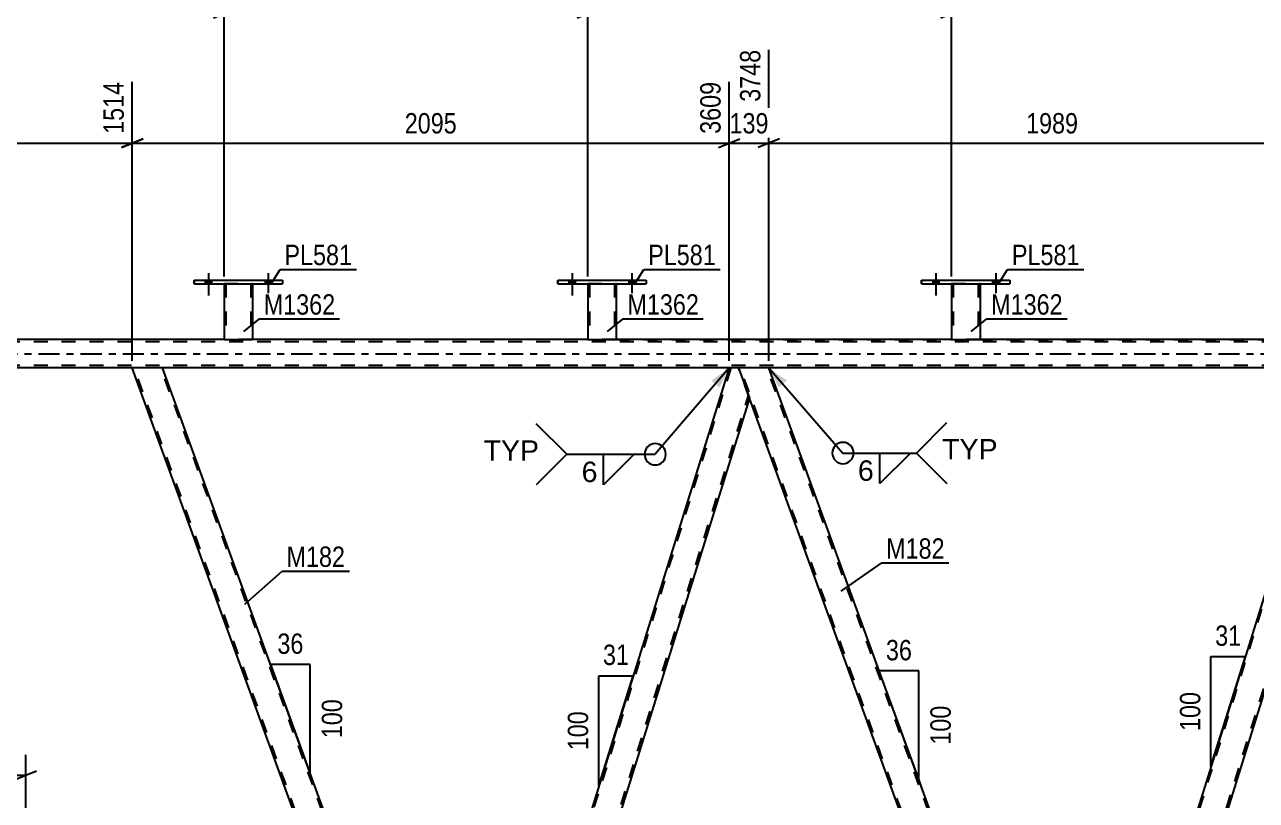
# Model space of a CAD drawing. Header units: millimetres. Extents: x 0 to 841, y 0 to 594.
# Drawn here: x 98.9 to 271.9, y 374.8 to 483.8 of the extents above; entities that cross this region are included whole.
import ezdxf

# ---------------------------------------------------------------- set-up
doc = ezdxf.new("R2010")
doc.units = ezdxf.units.MM
doc.linetypes.add('DXK_LINE_DOT2', pattern=[3.9198, 1.9599, -1.9599])
doc.linetypes.add('DXK_LINE_DOT3', pattern=[5.9187, 2.979, -0.9799, 0.9799, -0.9799])
doc.styles.add('Arial', font='ARIAL.TTF', dxfattribs={"height": 0.2})
doc.styles.add('Arial Narrow', font='ARIALN.TTF', dxfattribs={"height": 0.2})

# ---------------------------------------------------------------- blocks, each defined once
blk = doc.blocks.new('Bolt-318887337-3340 - 3336')
at = {"linetype": 'Continuous'}
for points in [[(124.3, 447.37), (125.18, 447.37), (125.18, 447.85), (124.3, 447.85)], [(132.7, 447.37), (133.58, 447.37), (133.58, 447.85), (132.7, 447.85)]]:
    blk.add_hatch(color=1, dxfattribs=at).paths.add_polyline_path(points)
at = {"color": 1, "linetype": 'Continuous'}
for p, q in [((124.74, 448.85), (124.74, 445.73)), ((133.14, 448.85), (133.14, 445.73)), ((124.3, 447.85), (124.3, 447.37)), ((125.18, 447.85), (125.18, 447.37)), ((132.7, 447.85), (132.7, 447.37)), ((133.58, 447.85), (133.58, 447.37))]:
    blk.add_line(p, q, dxfattribs=at)
blk = doc.blocks.new('Part-318887337-3405 - 3336')
at = {"color": 7, "linetype": 'DXK_LINE_DOT2'}
for p, q in [((126.94, 447.38), (130.94, 447.38)), ((126.94, 447.37), (126.94, 447.38)), ((126.94, 447.38), (126.94, 447.37)), ((127.18, 447.38), (127.18, 439.53)), ((130.7, 447.38), (130.7, 439.53)), ((130.94, 447.38), (130.94, 447.37)), ((130.94, 447.37), (130.94, 447.38)), ((130.69, 439.53), (130.7, 439.53))]:
    blk.add_line(p, q, dxfattribs=at)
at = {"color": 2, "linetype": 'Continuous'}
for p, q in [((126.94, 447.37), (126.94, 439.53)), ((130.94, 447.37), (130.94, 439.53)), ((126.94, 439.53), (130.91, 439.53)), ((130.94, 439.53), (130.91, 439.53))]:
    blk.add_line(p, q, dxfattribs=at)
blk = doc.blocks.new('Bolt-318887337-3341 - 3336')
at = {"linetype": 'Continuous'}
for points in [[(124.3, 447.37), (125.18, 447.37), (125.18, 447.85), (124.3, 447.85)], [(132.7, 447.37), (133.58, 447.37), (133.58, 447.85), (132.7, 447.85)]]:
    blk.add_hatch(color=1, dxfattribs=at).paths.add_polyline_path(points)
at = {"color": 1, "linetype": 'Continuous'}
for p, q in [((124.74, 448.85), (124.74, 445.73)), ((133.14, 448.85), (133.14, 445.73)), ((124.3, 447.85), (124.3, 447.37)), ((125.18, 447.85), (125.18, 447.37)), ((132.7, 447.85), (132.7, 447.37)), ((133.58, 447.85), (133.58, 447.37))]:
    blk.add_line(p, q, dxfattribs=at)
blk = doc.blocks.new('Bolt-318887337-3342 - 3336')
at = {"linetype": 'Continuous'}
for points in [[(175.38, 447.37), (176.26, 447.37), (176.26, 447.85), (175.38, 447.85)], [(183.78, 447.37), (184.66, 447.37), (184.66, 447.85), (183.78, 447.85)]]:
    blk.add_hatch(color=1, dxfattribs=at).paths.add_polyline_path(points)
at = {"color": 1, "linetype": 'Continuous'}
for p, q in [((175.82, 448.85), (175.82, 445.73)), ((184.22, 448.85), (184.22, 445.73)), ((175.38, 447.85), (175.38, 447.37)), ((176.26, 447.85), (176.26, 447.37)), ((183.78, 447.85), (183.78, 447.37)), ((184.66, 447.85), (184.66, 447.37))]:
    blk.add_line(p, q, dxfattribs=at)
blk = doc.blocks.new('Part-318887337-3722 - 3336')
at = {"color": 2, "linetype": 'Continuous'}
for p, q in [((158.18, 314.31), (114.06, 435.53)), ((117.81, 435.53), (114.06, 435.53)), ((118.32, 435.53), (117.81, 435.53)), ((161.18, 317.78), (118.32, 435.53))]:
    blk.add_line(p, q, dxfattribs=at)
at = {"color": 7, "linetype": 'DXK_LINE_DOT2'}
for p, q in [((158.44, 314.31), (114.32, 435.53)), ((162.19, 314.31), (118.07, 435.53)), ((162.44, 314.31), (161.18, 317.78)), ((162.44, 314.31), (158.18, 314.31))]:
    blk.add_line(p, q, dxfattribs=at)
blk = doc.blocks.new('Bolt-318887337-3343 - 3336')
at = {"linetype": 'Continuous'}
for points in [[(175.38, 447.37), (176.26, 447.37), (176.26, 447.85), (175.38, 447.85)], [(183.78, 447.37), (184.66, 447.37), (184.66, 447.85), (183.78, 447.85)]]:
    blk.add_hatch(color=1, dxfattribs=at).paths.add_polyline_path(points)
at = {"color": 1, "linetype": 'Continuous'}
for p, q in [((175.82, 448.85), (175.82, 445.73)), ((184.22, 448.85), (184.22, 445.73)), ((175.38, 447.85), (175.38, 447.37)), ((176.26, 447.85), (176.26, 447.37)), ((183.78, 447.85), (183.78, 447.37)), ((184.66, 447.85), (184.66, 447.37))]:
    blk.add_line(p, q, dxfattribs=at)
blk = doc.blocks.new('Bolt-318887337-3344 - 3336')
at = {"linetype": 'Continuous'}
for points in [[(226.47, 447.37), (227.35, 447.37), (227.35, 447.85), (226.47, 447.85)], [(234.87, 447.37), (235.75, 447.37), (235.75, 447.85), (234.87, 447.85)]]:
    blk.add_hatch(color=1, dxfattribs=at).paths.add_polyline_path(points)
at = {"color": 1, "linetype": 'Continuous'}
for p, q in [((226.91, 448.85), (226.91, 445.73)), ((235.31, 448.85), (235.31, 445.73)), ((226.47, 447.85), (226.47, 447.37)), ((227.35, 447.85), (227.35, 447.37)), ((234.87, 447.85), (234.87, 447.37)), ((235.75, 447.85), (235.75, 447.37))]:
    blk.add_line(p, q, dxfattribs=at)
blk = doc.blocks.new('Bolt-318887337-3345 - 3336')
at = {"linetype": 'Continuous'}
for points in [[(226.47, 447.37), (227.35, 447.37), (227.35, 447.85), (226.47, 447.85)], [(234.87, 447.37), (235.75, 447.37), (235.75, 447.85), (234.87, 447.85)]]:
    blk.add_hatch(color=1, dxfattribs=at).paths.add_polyline_path(points)
at = {"color": 1, "linetype": 'Continuous'}
for p, q in [((226.91, 448.85), (226.91, 445.73)), ((235.31, 448.85), (235.31, 445.73)), ((226.47, 447.85), (226.47, 447.37)), ((227.35, 447.85), (227.35, 447.37)), ((234.87, 447.85), (234.87, 447.37)), ((235.75, 447.85), (235.75, 447.37))]:
    blk.add_line(p, q, dxfattribs=at)
blk = doc.blocks.new('Part-318887337-3410 - 3336')
at = {"color": 2, "linetype": 'Continuous'}
for p, q in [((173.82, 447.37), (173.82, 447.85)), ((173.82, 447.85), (173.82, 447.85)), ((173.82, 447.85), (186.22, 447.85)), ((173.82, 447.37), (173.82, 447.37)), ((173.82, 447.37), (186.22, 447.37)), ((186.22, 447.85), (186.22, 447.37))]:
    blk.add_line(p, q, dxfattribs=at)
at = {"color": 7, "linetype": 'DXK_LINE_DOT2'}
for p, q in [((173.82, 447.85), (173.82, 447.37)), ((173.82, 447.85), (173.82, 447.85)), ((173.82, 447.37), (173.82, 447.37)), ((186.22, 447.85), (186.22, 447.37))]:
    blk.add_line(p, q, dxfattribs=at)
blk = doc.blocks.new('Part-318887337-3415 - 3336')
at = {"color": 7, "linetype": 'DXK_LINE_DOT2'}
for p, q in [((178.02, 447.38), (182.02, 447.38)), ((178.02, 447.37), (178.02, 447.38)), ((178.02, 447.38), (178.02, 447.37)), ((178.26, 447.38), (178.26, 439.53)), ((181.78, 447.38), (181.78, 439.53)), ((182.02, 447.38), (182.02, 447.37)), ((182.02, 447.37), (182.02, 447.38)), ((181.77, 439.53), (181.78, 439.53))]:
    blk.add_line(p, q, dxfattribs=at)
at = {"color": 2, "linetype": 'Continuous'}
for p, q in [((178.02, 447.37), (178.02, 439.53)), ((182.02, 447.37), (182.02, 439.53)), ((178.02, 439.53), (181.99, 439.53)), ((182.02, 439.53), (181.99, 439.53))]:
    blk.add_line(p, q, dxfattribs=at)
blk = doc.blocks.new('Part-318887337-3420 - 3336')
at = {"color": 2, "linetype": 'Continuous'}
for p, q in [((224.91, 447.37), (224.91, 447.85)), ((224.91, 447.85), (224.91, 447.85)), ((224.91, 447.85), (237.31, 447.85)), ((224.91, 447.37), (224.91, 447.37)), ((224.91, 447.37), (237.31, 447.37)), ((237.31, 447.85), (237.31, 447.37))]:
    blk.add_line(p, q, dxfattribs=at)
at = {"color": 7, "linetype": 'DXK_LINE_DOT2'}
for p, q in [((224.91, 447.85), (224.91, 447.37)), ((224.91, 447.85), (224.91, 447.85)), ((224.91, 447.37), (224.91, 447.37)), ((237.31, 447.85), (237.31, 447.37))]:
    blk.add_line(p, q, dxfattribs=at)
blk = doc.blocks.new('Part-318887337-3425 - 3336')
at = {"color": 7, "linetype": 'DXK_LINE_DOT2'}
for p, q in [((229.11, 447.38), (233.11, 447.38)), ((229.11, 447.37), (229.11, 447.38)), ((229.11, 447.38), (229.11, 447.37)), ((229.35, 447.38), (229.35, 439.53)), ((232.87, 447.38), (232.87, 439.53)), ((233.11, 447.38), (233.11, 447.37)), ((233.11, 447.37), (233.11, 447.38)), ((232.85, 439.53), (232.87, 439.53))]:
    blk.add_line(p, q, dxfattribs=at)
at = {"color": 2, "linetype": 'Continuous'}
for p, q in [((229.11, 447.37), (229.11, 439.53)), ((233.11, 447.37), (233.11, 439.53)), ((229.11, 439.53), (233.07, 439.53)), ((233.11, 439.53), (233.07, 439.53))]:
    blk.add_line(p, q, dxfattribs=at)
blk = doc.blocks.new('Part-318887337-3400 - 3336')
at = {"color": 2, "linetype": 'Continuous'}
for p, q in [((122.74, 447.37), (122.74, 447.85)), ((122.74, 447.85), (122.74, 447.85)), ((122.74, 447.85), (135.14, 447.85)), ((122.74, 447.37), (122.74, 447.37)), ((122.74, 447.37), (135.14, 447.37)), ((135.14, 447.85), (135.14, 447.37))]:
    blk.add_line(p, q, dxfattribs=at)
at = {"color": 7, "linetype": 'DXK_LINE_DOT2'}
for p, q in [((122.74, 447.85), (122.74, 447.37)), ((122.74, 447.85), (122.74, 447.85)), ((122.74, 447.37), (122.74, 447.37)), ((135.14, 447.85), (135.14, 447.37))]:
    blk.add_line(p, q, dxfattribs=at)
blk = doc.blocks.new('Part-318887337-3649 - 3336')
at = {"color": 2, "linetype": 'Continuous'}
for p, q in [((202.94, 435.53), (199.2, 435.53)), ((203.46, 435.53), (202.94, 435.53)), ((245.82, 319.13), (203.46, 435.53)), ((241.56, 319.13), (200.75, 431.28))]:
    blk.add_line(p, q, dxfattribs=at)
at = {"color": 7, "linetype": 'DXK_LINE_DOT2'}
for p, q in [((200.75, 431.28), (199.2, 435.53)), ((243.57, 314.31), (199.45, 435.53)), ((247.32, 314.31), (203.2, 435.53)), ((243.32, 314.31), (241.56, 319.13)), ((247.58, 314.31), (245.82, 319.13)), ((247.58, 314.31), (243.32, 314.31))]:
    blk.add_line(p, q, dxfattribs=at)
blk = doc.blocks.new('Part-318887337-3644 - 3336')
at = {"color": 2, "linetype": 'Continuous'}
for p, q in [((197.88, 435.53), (161.18, 317.78)), ((199.2, 435.53), (197.88, 435.53)), ((199.2, 435.53), (200.75, 431.28)), ((200.75, 431.28), (164.29, 314.31)), ((162.44, 314.31), (161.18, 317.78))]:
    blk.add_line(p, q, dxfattribs=at)
at = {"color": 7, "linetype": 'DXK_LINE_DOT2'}
for p, q in [((198.13, 435.53), (161.31, 317.41)), ((164.03, 314.31), (200.61, 431.66)), ((164.29, 314.31), (162.44, 314.31))]:
    blk.add_line(p, q, dxfattribs=at)
blk = doc.blocks.new('Part-318887337-3654 - 3336')
at = {"color": 7, "linetype": 'DXK_LINE_DOT2'}
for p, q in [((246.45, 317.41), (283.27, 435.53)), ((285.74, 431.66), (249.17, 314.31)), ((246.73, 319.13), (246.31, 317.78)), ((250.92, 319.13), (249.42, 314.31)), ((247.58, 314.31), (246.31, 317.78)), ((249.42, 314.31), (247.58, 314.31))]:
    blk.add_line(p, q, dxfattribs=at)
at = {"color": 2, "linetype": 'Continuous'}
for p, q in [((283.01, 435.53), (246.73, 319.13)), ((284.33, 435.53), (283.01, 435.53)), ((284.33, 435.53), (285.88, 431.28)), ((285.88, 431.28), (250.92, 319.13))]:
    blk.add_line(p, q, dxfattribs=at)
blk = doc.blocks.new('Part-318887337-3670 - 3336')
at = {"color": 2, "linetype": 'Continuous'}
for p, q in [((126.94, 439.53), (79.86, 439.53)), ((178.02, 439.53), (130.94, 439.53)), ((229.11, 439.53), (182.02, 439.53)), ((280.19, 439.53), (233.11, 439.53)), ((114.06, 435.53), (53.52, 435.53)), ((197.88, 435.53), (118.32, 435.53)), ((283.01, 435.53), (203.46, 435.53))]:
    blk.add_line(p, q, dxfattribs=at)
at = {"color": 7, "linetype": 'DXK_LINE_DOT2'}
for p, q in [((130.94, 439.53), (126.94, 439.53)), ((178.02, 439.53), (768.54, 439.53)), ((182.02, 439.53), (178.02, 439.53)), ((233.11, 439.53), (229.11, 439.53)), ((768.54, 439.21), (53.52, 439.21)), ((768.54, 435.85), (53.52, 435.85)), ((118.32, 435.53), (114.06, 435.53)), ((203.46, 435.53), (197.88, 435.53))]:
    blk.add_line(p, q, dxfattribs=at)
at = {"color": 7, "linetype": 'DXK_LINE_DOT3'}
blk.add_line((53.52, 437.53), (768.54, 437.53), dxfattribs=at)
blk = doc.blocks.new('AngleDimension-318887337-5064 - 3336')
at = {"color": 7, "linetype": 'Continuous'}
for p, q in [((179.58, 392.28), (184.4, 392.28)), ((179.58, 376.81), (184.4, 392.28)), ((179.58, 376.81), (179.58, 392.28)), ((181.73, 383.73), (184.4, 392.28))]:
    blk.add_line(p, q, dxfattribs=at)
at = {"color": 0}
for points in [[(184.41, 393.18), (184.41, 397.38), (179.56, 397.38), (179.56, 393.18)], [(178.68, 387.89), (174.48, 387.89), (174.48, 381.2), (178.68, 381.2)]]:
    blk.add_wipeout(points, dxfattribs=at)
at = {"color": 3, "style": 'Arial Narrow'}
blk.add_text('31', height=2.863, dxfattribs=at).set_placement((180.16, 393.78))
blk.add_text('100', height=2.863, rotation=90.0002, dxfattribs=at).set_placement((178.08, 381.8))
blk = doc.blocks.new('StraightDimension-318887337-4326 - 3336')
at = {"color": 7, "linetype": 'Continuous'}
for p, q in [((203.46, 436.53), (203.46, 480.24)), ((283.01, 436.53), (283.01, 475.74)), ((204.96, 467.73), (201.96, 466.53)), ((203.46, 467.13), (283.01, 467.13)), ((281.51, 466.53), (284.51, 467.73))]:
    blk.add_line(p, q, dxfattribs=at)
at = {"color": 0, "linetype": 'Continuous'}
blk.add_wipeout([(282.41, 476.34), (278.21, 476.34), (278.21, 467.83), (282.41, 467.83)], dxfattribs=at)
at = {"color": 0}
blk.add_wipeout([(247.49, 467.88), (247.49, 472.08), (238.98, 472.08), (238.98, 467.88)], dxfattribs=at)
at = {"color": 3, "linetype": 'Continuous', "style": 'Arial Narrow'}
blk.add_text('5737', height=2.863, rotation=90.0002, dxfattribs=at).set_placement((281.81, 468.43))
at = {"color": 3, "style": 'Arial Narrow'}
blk.add_text('1989', height=2.863, dxfattribs=at).set_placement((239.58, 468.48))
blk = doc.blocks.new('StraightDimension-318887337-8087 - 3336')
at = {"color": 7, "linetype": 'Continuous'}
for p, q in [((126.94, 448.38), (126.94, 493.96)), ((178.02, 448.38), (178.02, 493.96)), ((128.44, 485.95), (125.44, 484.75)), ((126.94, 485.35), (178.02, 485.35)), ((176.52, 484.75), (179.52, 485.95))]:
    blk.add_line(p, q, dxfattribs=at)
at = {"color": 0, "linetype": 'Continuous'}
blk.add_wipeout([(177.42, 494.56), (173.22, 494.56), (173.22, 486.05), (177.42, 486.05)], dxfattribs=at)
at = {"color": 0}
blk.add_wipeout([(156.74, 486.1), (156.74, 490.3), (148.23, 490.3), (148.23, 486.1)], dxfattribs=at)
at = {"color": 3, "linetype": 'Continuous', "style": 'Arial Narrow'}
blk.add_text('3113', height=2.863, rotation=90.0002, dxfattribs=at).set_placement((176.82, 486.65))
at = {"color": 3, "style": 'Arial Narrow'}
blk.add_text('1277', height=2.863, dxfattribs=at).set_placement((148.83, 486.7))
blk = doc.blocks.new('AngleDimension-318887337-3940 - 3336')
at = {"color": 7, "linetype": 'Continuous'}
for p, q in [((224.5, 392.94), (218.96, 392.94)), ((224.5, 377.72), (218.96, 392.94)), ((224.5, 377.72), (224.5, 392.94)), ((224.78, 376.94), (224.5, 377.72))]:
    blk.add_line(p, q, dxfattribs=at)
at = {"color": 0}
for points in [[(224.16, 393.84), (224.16, 398.04), (219.3, 398.04), (219.3, 393.84)], [(229.6, 388.67), (225.4, 388.67), (225.4, 381.99), (229.6, 381.99)]]:
    blk.add_wipeout(points, dxfattribs=at)
at = {"color": 3, "style": 'Arial Narrow'}
blk.add_text('36', height=2.863, dxfattribs=at).set_placement((219.9, 394.44))
blk.add_text('100', height=2.863, rotation=90.0002, dxfattribs=at).set_placement((229, 382.59))
blk = doc.blocks.new('AngleDimension-318887337-3954 - 3336')
at = {"color": 7, "linetype": 'Continuous'}
for p, q in [((138.66, 379.65), (133.49, 393.85)), ((139.03, 393.85), (133.49, 393.85)), ((139.03, 378.63), (133.49, 393.85)), ((139.03, 378.63), (139.03, 393.85))]:
    blk.add_line(p, q, dxfattribs=at)
at = {"color": 0}
for points in [[(138.69, 394.75), (138.69, 398.95), (133.83, 398.95), (133.83, 394.75)], [(144.13, 389.58), (139.93, 389.58), (139.93, 382.9), (144.13, 382.9)]]:
    blk.add_wipeout(points, dxfattribs=at)
at = {"color": 3, "style": 'Arial Narrow'}
blk.add_text('36', height=2.863, dxfattribs=at).set_placement((134.43, 395.35))
blk.add_text('100', height=2.863, rotation=90.0002, dxfattribs=at).set_placement((143.53, 383.5))
blk = doc.blocks.new('StraightDimension-318887337-8088 - 3336')
at = {"color": 7, "linetype": 'Continuous'}
for p, q in [((126.94, 448.38), (126.94, 493.96)), ((75.86, 448.38), (75.86, 492.13)), ((77.36, 485.95), (74.36, 484.75)), ((75.86, 485.35), (126.94, 485.35)), ((125.44, 484.75), (128.44, 485.95))]:
    blk.add_line(p, q, dxfattribs=at)
at = {"color": 0, "linetype": 'Continuous'}
blk.add_wipeout([(126.34, 494.56), (122.14, 494.56), (122.14, 486.05), (126.34, 486.05)], dxfattribs=at)
at = {"color": 0}
blk.add_wipeout([(105.66, 486.1), (105.66, 490.3), (97.15, 490.3), (97.15, 486.1)], dxfattribs=at)
at = {"color": 3, "linetype": 'Continuous', "style": 'Arial Narrow'}
blk.add_text('1836', height=2.863, rotation=90.0002, dxfattribs=at).set_placement((125.74, 486.65))
at = {"color": 3, "style": 'Arial Narrow'}
blk.add_text('1277', height=2.863, dxfattribs=at).set_placement((97.75, 486.7))
blk = doc.blocks.new('StraightDimension-318887337-4258 - 3336')
at = {"color": 7, "linetype": 'Continuous'}
for p, q in [((53.52, 434.53), (53.52, 375.91)), ((99.1, 315.31), (99.1, 381.16)), ((55.02, 378.91), (52.02, 377.71)), ((97.6, 377.71), (100.6, 378.91)), ((53.52, 378.31), (99.1, 378.31))]:
    blk.add_line(p, q, dxfattribs=at)
at = {"color": 0}
blk.add_wipeout([(80.57, 379.06), (80.57, 383.26), (72.05, 383.26), (72.05, 379.06)], dxfattribs=at)
at = {"color": 3, "style": 'Arial Narrow'}
blk.add_text('1139', height=2.863, dxfattribs=at).set_placement((72.65, 379.66))
blk = doc.blocks.new('AngleDimension-318887337-4269 - 3336')
at = {"color": 7, "linetype": 'Continuous'}
for p, q in [((265.55, 394.98), (270.38, 394.98)), ((265.55, 379.52), (270.38, 394.98)), ((265.55, 379.52), (265.55, 394.98)), ((266.87, 383.73), (270.38, 394.98))]:
    blk.add_line(p, q, dxfattribs=at)
at = {"color": 0}
for points in [[(270.39, 395.88), (270.39, 400.08), (265.54, 400.08), (265.54, 395.88)], [(264.65, 390.59), (260.45, 390.59), (260.45, 383.91), (264.65, 383.91)]]:
    blk.add_wipeout(points, dxfattribs=at)
at = {"color": 3, "style": 'Arial Narrow'}
blk.add_text('31', height=2.863, dxfattribs=at).set_placement((266.14, 396.48))
blk.add_text('100', height=2.863, rotation=90.0002, dxfattribs=at).set_placement((264.05, 384.51))
blk = doc.blocks.new('StraightDimension-318887337-4302 - 3336')
at = {"color": 7, "linetype": 'Continuous'}
for p, q in [((203.46, 436.53), (203.46, 480.24)), ((197.88, 436.53), (197.88, 475.74)), ((196.38, 466.53), (199.38, 467.73)), ((197.88, 467.13), (203.46, 467.13)), ((204.96, 467.73), (201.96, 466.53))]:
    blk.add_line(p, q, dxfattribs=at)
at = {"color": 0}
blk.add_wipeout([(204.01, 467.88), (204.01, 472.08), (197.33, 472.08), (197.33, 467.88)], dxfattribs=at)
at = {"color": 3, "style": 'Arial Narrow'}
blk.add_text('139', height=2.863, dxfattribs=at).set_placement((197.93, 468.48))
at = {"color": 0, "linetype": 'Continuous'}
blk.add_wipeout([(202.86, 480.84), (198.66, 480.84), (198.66, 472.33), (202.86, 472.33)], dxfattribs=at)
at = {"color": 3, "linetype": 'Continuous', "style": 'Arial Narrow'}
blk.add_text('3748', height=2.863, rotation=90.0002, dxfattribs=at).set_placement((202.26, 472.93))
blk = doc.blocks.new('StraightDimension-318887337-4621 - 3336')
at = {"color": 7, "linetype": 'Continuous'}
for p, q in [((114.06, 436.53), (114.06, 475.74)), ((197.88, 436.53), (197.88, 475.74)), ((115.56, 467.73), (112.56, 466.53)), ((114.06, 467.13), (197.88, 467.13)), ((196.38, 466.53), (199.38, 467.73))]:
    blk.add_line(p, q, dxfattribs=at)
at = {"color": 0, "linetype": 'Continuous'}
blk.add_wipeout([(197.28, 476.34), (193.08, 476.34), (193.08, 467.83), (197.28, 467.83)], dxfattribs=at)
at = {"color": 0}
blk.add_wipeout([(160.23, 467.88), (160.23, 472.08), (151.72, 472.08), (151.72, 467.88)], dxfattribs=at)
at = {"color": 3, "linetype": 'Continuous', "style": 'Arial Narrow'}
blk.add_text('3609', height=2.863, rotation=90.0002, dxfattribs=at).set_placement((196.68, 468.43))
at = {"color": 3, "style": 'Arial Narrow'}
blk.add_text('2095', height=2.863, dxfattribs=at).set_placement((152.32, 468.48))
blk = doc.blocks.new('StraightDimension-318887337-4638 - 3336')
at = {"color": 7, "linetype": 'Continuous'}
for p, q in [((114.06, 436.53), (114.06, 475.74)), ((53.52, 445.03), (53.52, 470.26)), ((55.02, 467.73), (52.02, 466.53)), ((53.52, 467.13), (114.06, 467.13)), ((112.56, 466.53), (115.56, 467.73))]:
    blk.add_line(p, q, dxfattribs=at)
at = {"color": 0, "linetype": 'Continuous'}
for points in [[(113.46, 476.34), (109.26, 476.34), (109.26, 467.83), (113.46, 467.83)], [(52.92, 470.86), (48.72, 470.86), (48.72, 467.83), (52.92, 467.83)]]:
    blk.add_wipeout(points, dxfattribs=at)
at = {"color": 0}
blk.add_wipeout([(88.05, 467.88), (88.05, 472.08), (79.54, 472.08), (79.54, 467.88)], dxfattribs=at)
at = {"color": 3, "linetype": 'Continuous', "style": 'Arial Narrow'}
for s, height, p in [('1514', 2.863, (112.86, 468.43)), ('0', 2.86, (52.32, 468.43))]:
    blk.add_text(s, height=height, rotation=90.0002, dxfattribs=at).set_placement(p)
at = {"color": 3, "style": 'Arial Narrow'}
blk.add_text('1514', height=2.863, dxfattribs=at).set_placement((80.14, 468.48))
blk = doc.blocks.new('StraightDimension-318887337-8085 - 3336')
at = {"color": 7, "linetype": 'Continuous'}
for p, q in [((229.11, 448.38), (229.11, 493.96)), ((280.19, 448.38), (280.19, 493.96)), ((230.61, 485.95), (227.61, 484.75)), ((229.11, 485.35), (280.19, 485.35)), ((278.69, 484.75), (281.69, 485.95))]:
    blk.add_line(p, q, dxfattribs=at)
at = {"color": 0, "linetype": 'Continuous'}
blk.add_wipeout([(279.59, 494.56), (275.39, 494.56), (275.39, 486.05), (279.59, 486.05)], dxfattribs=at)
at = {"color": 0}
blk.add_wipeout([(258.9, 486.1), (258.9, 490.3), (250.39, 490.3), (250.39, 486.1)], dxfattribs=at)
at = {"color": 3, "linetype": 'Continuous', "style": 'Arial Narrow'}
blk.add_text('5667', height=2.863, rotation=90.0002, dxfattribs=at).set_placement((278.99, 486.65))
at = {"color": 3, "style": 'Arial Narrow'}
blk.add_text('1277', height=2.863, dxfattribs=at).set_placement((250.99, 486.7))
blk = doc.blocks.new('StraightDimension-318887337-8086 - 3336')
at = {"color": 7, "linetype": 'Continuous'}
for p, q in [((178.02, 448.38), (178.02, 493.96)), ((229.11, 448.38), (229.11, 493.96)), ((179.52, 485.95), (176.52, 484.75)), ((178.02, 485.35), (229.11, 485.35)), ((227.61, 484.75), (230.61, 485.95))]:
    blk.add_line(p, q, dxfattribs=at)
at = {"color": 0, "linetype": 'Continuous'}
blk.add_wipeout([(228.51, 494.56), (224.31, 494.56), (224.31, 486.05), (228.51, 486.05)], dxfattribs=at)
at = {"color": 0}
blk.add_wipeout([(207.82, 486.1), (207.82, 490.3), (199.31, 490.3), (199.31, 486.1)], dxfattribs=at)
at = {"color": 3, "linetype": 'Continuous', "style": 'Arial Narrow'}
blk.add_text('4390', height=2.863, rotation=90.0002, dxfattribs=at).set_placement((227.91, 486.65))
at = {"color": 3, "style": 'Arial Narrow'}
blk.add_text('1277', height=2.863, dxfattribs=at).set_placement((199.91, 486.7))
blk = doc.blocks.new('Mark-318887337-3406 - 3336')
at = {"color": 0}
blk.add_wipeout([(196.01, 449.98), (196.01, 452.98), (186.51, 452.98), (186.51, 449.98)], dxfattribs=at)
blk.add_wipeout([(196.01, 449.98), (196.01, 452.98), (186.51, 452.98), (186.51, 449.98)], dxfattribs=at)
at = {"color": 30, "linetype": 'Continuous'}
for p, q in [((184.64, 447.37), (185.91, 449.38)), ((185.91, 449.38), (196.61, 449.38))]:
    blk.add_line(p, q, dxfattribs=at)
at = {"color": 3, "style": 'Arial Narrow'}
blk.add_text('PL581', height=2.863, dxfattribs=at).set_placement((186.51, 449.98))
blk = doc.blocks.new('Mark-318887337-3411 - 3336')
at = {"color": 0}
blk.add_wipeout([(193.65, 443.02), (193.65, 446.02), (183.6, 446.02), (183.6, 443.02)], dxfattribs=at)
blk.add_wipeout([(193.65, 443.02), (193.65, 446.02), (183.6, 446.02), (183.6, 443.02)], dxfattribs=at)
at = {"color": 30, "linetype": 'Continuous'}
for p, q in [((180.8, 440.64), (183, 442.42)), ((183, 442.42), (194.25, 442.42))]:
    blk.add_line(p, q, dxfattribs=at)
at = {"color": 3, "style": 'Arial Narrow'}
blk.add_text('M1362', height=2.863, dxfattribs=at).set_placement((183.6, 443.02))
blk = doc.blocks.new('Mark-318887337-3416 - 3336')
at = {"color": 0}
blk.add_wipeout([(247.09, 449.98), (247.09, 452.98), (237.59, 452.98), (237.59, 449.98)], dxfattribs=at)
blk.add_wipeout([(247.09, 449.98), (247.09, 452.98), (237.59, 452.98), (237.59, 449.98)], dxfattribs=at)
at = {"color": 30, "linetype": 'Continuous'}
for p, q in [((235.72, 447.37), (236.99, 449.38)), ((236.99, 449.38), (247.69, 449.38))]:
    blk.add_line(p, q, dxfattribs=at)
at = {"color": 3, "style": 'Arial Narrow'}
blk.add_text('PL581', height=2.863, dxfattribs=at).set_placement((237.59, 449.98))
blk = doc.blocks.new('Mark-318887337-3421 - 3336')
at = {"color": 0}
blk.add_wipeout([(244.73, 443.02), (244.73, 446.02), (234.68, 446.02), (234.68, 443.02)], dxfattribs=at)
blk.add_wipeout([(244.73, 443.02), (244.73, 446.02), (234.68, 446.02), (234.68, 443.02)], dxfattribs=at)
at = {"color": 30, "linetype": 'Continuous'}
for p, q in [((231.88, 440.64), (234.08, 442.42)), ((234.08, 442.42), (245.33, 442.42))]:
    blk.add_line(p, q, dxfattribs=at)
at = {"color": 3, "style": 'Arial Narrow'}
blk.add_text('M1362', height=2.863, dxfattribs=at).set_placement((234.68, 443.02))
blk = doc.blocks.new('Mark-318887337-3396 - 3336')
at = {"color": 0}
blk.add_wipeout([(144.93, 449.98), (144.93, 452.98), (135.43, 452.98), (135.43, 449.98)], dxfattribs=at)
blk.add_wipeout([(144.93, 449.98), (144.93, 452.98), (135.43, 452.98), (135.43, 449.98)], dxfattribs=at)
at = {"color": 30, "linetype": 'Continuous'}
for p, q in [((133.55, 447.37), (134.83, 449.38)), ((134.83, 449.38), (145.53, 449.38))]:
    blk.add_line(p, q, dxfattribs=at)
at = {"color": 3, "style": 'Arial Narrow'}
blk.add_text('PL581', height=2.863, dxfattribs=at).set_placement((135.43, 449.98))
blk = doc.blocks.new('Mark-318887337-3401 - 3336')
at = {"color": 0}
blk.add_wipeout([(142.57, 443.02), (142.57, 446.02), (132.52, 446.02), (132.52, 443.02)], dxfattribs=at)
blk.add_wipeout([(142.57, 443.02), (142.57, 446.02), (132.52, 446.02), (132.52, 443.02)], dxfattribs=at)
at = {"color": 30, "linetype": 'Continuous'}
for p, q in [((129.72, 440.64), (131.92, 442.42)), ((131.92, 442.42), (143.17, 442.42))]:
    blk.add_line(p, q, dxfattribs=at)
at = {"color": 3, "style": 'Arial Narrow'}
blk.add_text('M1362', height=2.863, dxfattribs=at).set_placement((132.52, 443.02))
blk = doc.blocks.new('Mark-318887337-3645 - 3336')
at = {"color": 0}
blk.add_wipeout([(228.15, 408.72), (228.15, 411.72), (219.93, 411.72), (219.93, 408.72)], dxfattribs=at)
blk.add_wipeout([(228.15, 408.72), (228.15, 411.72), (219.93, 411.72), (219.93, 408.72)], dxfattribs=at)
at = {"color": 30, "linetype": 'Continuous'}
for p, q in [((213.63, 404.18), (219.33, 408.12)), ((219.33, 408.12), (228.75, 408.12))]:
    blk.add_line(p, q, dxfattribs=at)
at = {"color": 3, "style": 'Arial Narrow'}
blk.add_text('M182', height=2.863, dxfattribs=at).set_placement((219.93, 408.72))
blk = doc.blocks.new('Mark-318887337-3718 - 3336')
at = {"color": 0}
blk.add_wipeout([(143.95, 407.57), (143.95, 410.57), (135.72, 410.57), (135.72, 407.57)], dxfattribs=at)
blk.add_wipeout([(143.95, 407.57), (143.95, 410.57), (135.72, 410.57), (135.72, 407.57)], dxfattribs=at)
at = {"color": 30, "linetype": 'Continuous'}
for p, q in [((129.87, 402.34), (135.12, 406.97)), ((135.12, 406.97), (144.55, 406.97))]:
    blk.add_line(p, q, dxfattribs=at)
at = {"color": 3, "style": 'Arial Narrow'}
blk.add_text('M182', height=2.863, dxfattribs=at).set_placement((135.72, 407.57))
blk = doc.blocks.new('WeldMark-318887337-5151 - 3336')
at = {"linetype": 'Continuous'}
blk.add_hatch(color=30, dxfattribs=at).paths.add_polyline_path([(204.86, 432.78), (203.46, 435.53), (205.99, 433.76)])
at = {"color": 30, "linetype": 'Continuous'}
blk.add_line((203.46, 435.53), (213.86, 423.57), dxfattribs=at)
at = {"color": 3, "linetype": 'Continuous'}
for q in [(228.47, 427.86), (228.47, 419.29)]:
    blk.add_line((224.19, 423.57), q, dxfattribs=at)
blk.add_arc((213.86, 423.57), 1.5, 90, 270, dxfattribs=at)
at = {"color": 0}
blk.add_wipeout([(218.39, 419.47), (218.39, 422.87), (215.76, 422.87), (215.76, 419.47)], dxfattribs=at)
at = {"color": 30, "linetype": 'Continuous'}
blk.add_line((213.86, 423.57), (224.19, 423.57), dxfattribs=at)
at = {"color": 3, "linetype": 'Continuous'}
for p, q in [((219.04, 423.57), (223.33, 423.57)), ((223.33, 423.57), (219.04, 419.29)), ((219.04, 419.29), (219.04, 423.57))]:
    blk.add_line(p, q, dxfattribs=at)
blk.add_arc((213.86, 423.57), 1.5, 270, 90, dxfattribs=at)
at = {"color": 3, "style": 'Arial'}
blk.add_text('6', height=2.87, dxfattribs=at).set_placement((215.96, 419.67))
at = {"color": 0, "linetype": 'Continuous'}
blk.add_wipeout([(235.56, 422.67), (235.56, 425.67), (227.79, 425.67), (227.79, 422.67)], dxfattribs=at)
blk.add_wipeout([(235.56, 422.67), (235.56, 425.67), (227.79, 425.67), (227.79, 422.67)], dxfattribs=at)
at = {"color": 3, "linetype": 'Continuous', "style": 'Arial'}
blk.add_text('TYP', height=2.865, dxfattribs=at).set_placement((227.79, 422.67))
blk = doc.blocks.new('WeldMark-318887337-5137 - 3336')
at = {"linetype": 'Continuous'}
blk.add_hatch(color=30, dxfattribs=at).paths.add_polyline_path([(195.36, 433.74), (197.88, 435.53), (196.5, 432.77)])
at = {"color": 30, "linetype": 'Continuous'}
blk.add_line((197.88, 435.53), (187.49, 423.39), dxfattribs=at)
at = {"color": 3, "linetype": 'Continuous'}
for q in [(170.78, 427.68), (170.78, 419.11)]:
    blk.add_line((175.06, 423.39), q, dxfattribs=at)
for start, end in [(90, 270), (270, 90)]:
    blk.add_arc((187.49, 423.39), 1.5, start, end, dxfattribs=at)
at = {"color": 0}
blk.add_wipeout([(179.59, 419.29), (179.59, 422.69), (176.96, 422.69), (176.96, 419.29)], dxfattribs=at)
at = {"color": 30, "linetype": 'Continuous'}
blk.add_line((175.06, 423.39), (187.49, 423.39), dxfattribs=at)
at = {"color": 3, "linetype": 'Continuous'}
for p, q in [((180.24, 423.39), (184.53, 423.39)), ((184.53, 423.39), (180.24, 419.11)), ((180.24, 419.11), (180.24, 423.39))]:
    blk.add_line(p, q, dxfattribs=at)
at = {"color": 3, "style": 'Arial'}
blk.add_text('6', height=2.87, dxfattribs=at).set_placement((177.16, 419.49))
at = {"color": 0, "linetype": 'Continuous'}
blk.add_wipeout([(171.16, 422.49), (171.16, 425.49), (163.39, 425.49), (163.39, 422.49)], dxfattribs=at)
blk.add_wipeout([(171.16, 422.49), (171.16, 425.49), (163.39, 425.49), (163.39, 422.49)], dxfattribs=at)
at = {"color": 3, "linetype": 'Continuous', "style": 'Arial'}
blk.add_text('TYP', height=2.865, dxfattribs=at).set_placement((163.39, 422.49))

msp = doc.modelspace()

# ---------------------------------------------------------------- block references
for name in ['Bolt-318887337-3340 - 3336', 'Bolt-318887337-3341 - 3336', 'Bolt-318887337-3342 - 3336', 'Bolt-318887337-3343 - 3336', 'Bolt-318887337-3344 - 3336', 'Bolt-318887337-3345 - 3336', 'Part-318887337-3400 - 3336', 'Part-318887337-3405 - 3336', 'Part-318887337-3410 - 3336', 'Part-318887337-3415 - 3336', 'Part-318887337-3420 - 3336', 'Part-318887337-3425 - 3336', 'Part-318887337-3670 - 3336', 'StraightDimension-318887337-4258 - 3336', 'Part-318887337-3722 - 3336', 'Part-318887337-3644 - 3336', 'Part-318887337-3649 - 3336', 'Part-318887337-3654 - 3336']:
    msp.add_blockref(name, (0, 0))

# ---------------------------------------------------------------- next in the draw order: block references
for name in ['StraightDimension-318887337-8087 - 3336', 'StraightDimension-318887337-4326 - 3336', 'WeldMark-318887337-5137 - 3336', 'WeldMark-318887337-5151 - 3336', 'Mark-318887337-3645 - 3336', 'Mark-318887337-3718 - 3336', 'AngleDimension-318887337-4269 - 3336', 'AngleDimension-318887337-3954 - 3336', 'AngleDimension-318887337-3940 - 3336', 'AngleDimension-318887337-5064 - 3336']:
    msp.add_blockref(name, (0, 0))

# ---------------------------------------------------------------- next in the draw order: block references
for name in ['StraightDimension-318887337-8088 - 3336', 'StraightDimension-318887337-8085 - 3336', 'StraightDimension-318887337-4302 - 3336', 'Mark-318887337-3421 - 3336']:
    msp.add_blockref(name, (0, 0))

# ---------------------------------------------------------------- next in the draw order: block references
for name in ['StraightDimension-318887337-4621 - 3336', 'Mark-318887337-3416 - 3336']:
    msp.add_blockref(name, (0, 0))

# ---------------------------------------------------------------- next in the draw order: block references
for name in ['StraightDimension-318887337-8086 - 3336', 'StraightDimension-318887337-4638 - 3336', 'Mark-318887337-3396 - 3336', 'Mark-318887337-3401 - 3336', 'Mark-318887337-3411 - 3336']:
    msp.add_blockref(name, (0, 0))

# ---------------------------------------------------------------- next in the draw order: block references
msp.add_blockref('Mark-318887337-3406 - 3336', (0, 0))

doc.saveas('drawing.dxf')
